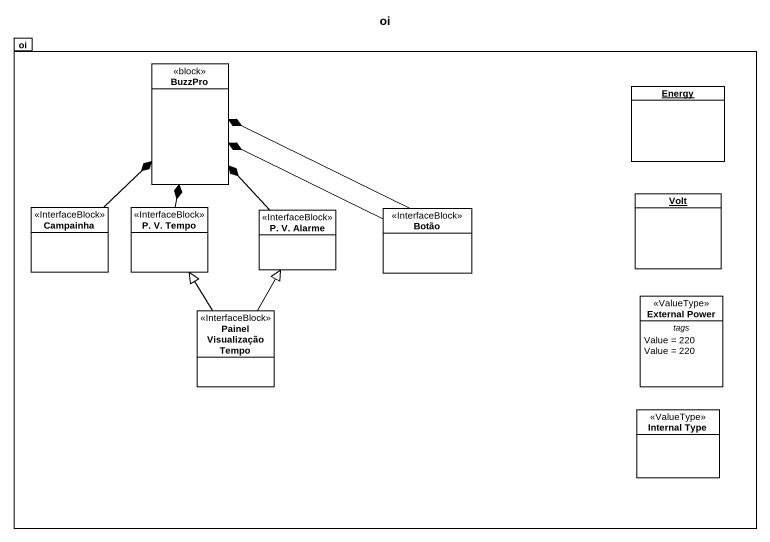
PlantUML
@startuml
title oi
hide circle
hide empty members
package oi {
  class BuzzPro <<block>>
  object Energy
  object Volt
  class Campainha <<InterfaceBlock>>
  class "P. V. Tempo" as P_V_Tempo <<InterfaceBlock>>
  class "P. V. Alarme" as P_V_Alarme <<InterfaceBlock>>
  class Botão <<InterfaceBlock>>
  class "Painel Visualização Tempo" as Painel_Visualização_Tempo <<InterfaceBlock>>
  class "External Power" as External_Power <<ValueType>> {
    -- tags --
    Value = 220
    Value = 220
  }
  class "Internal Type" as Internal_Type <<ValueType>>
}
Campainha -up-* BuzzPro
P_V_Tempo -up-* BuzzPro
P_V_Alarme -up-* BuzzPro
Botão -left-* BuzzPro
Botão -left-* BuzzPro
Painel_Visualização_Tempo -up-|> P_V_Tempo
Painel_Visualização_Tempo -up-|> P_V_Alarme
@enduml
